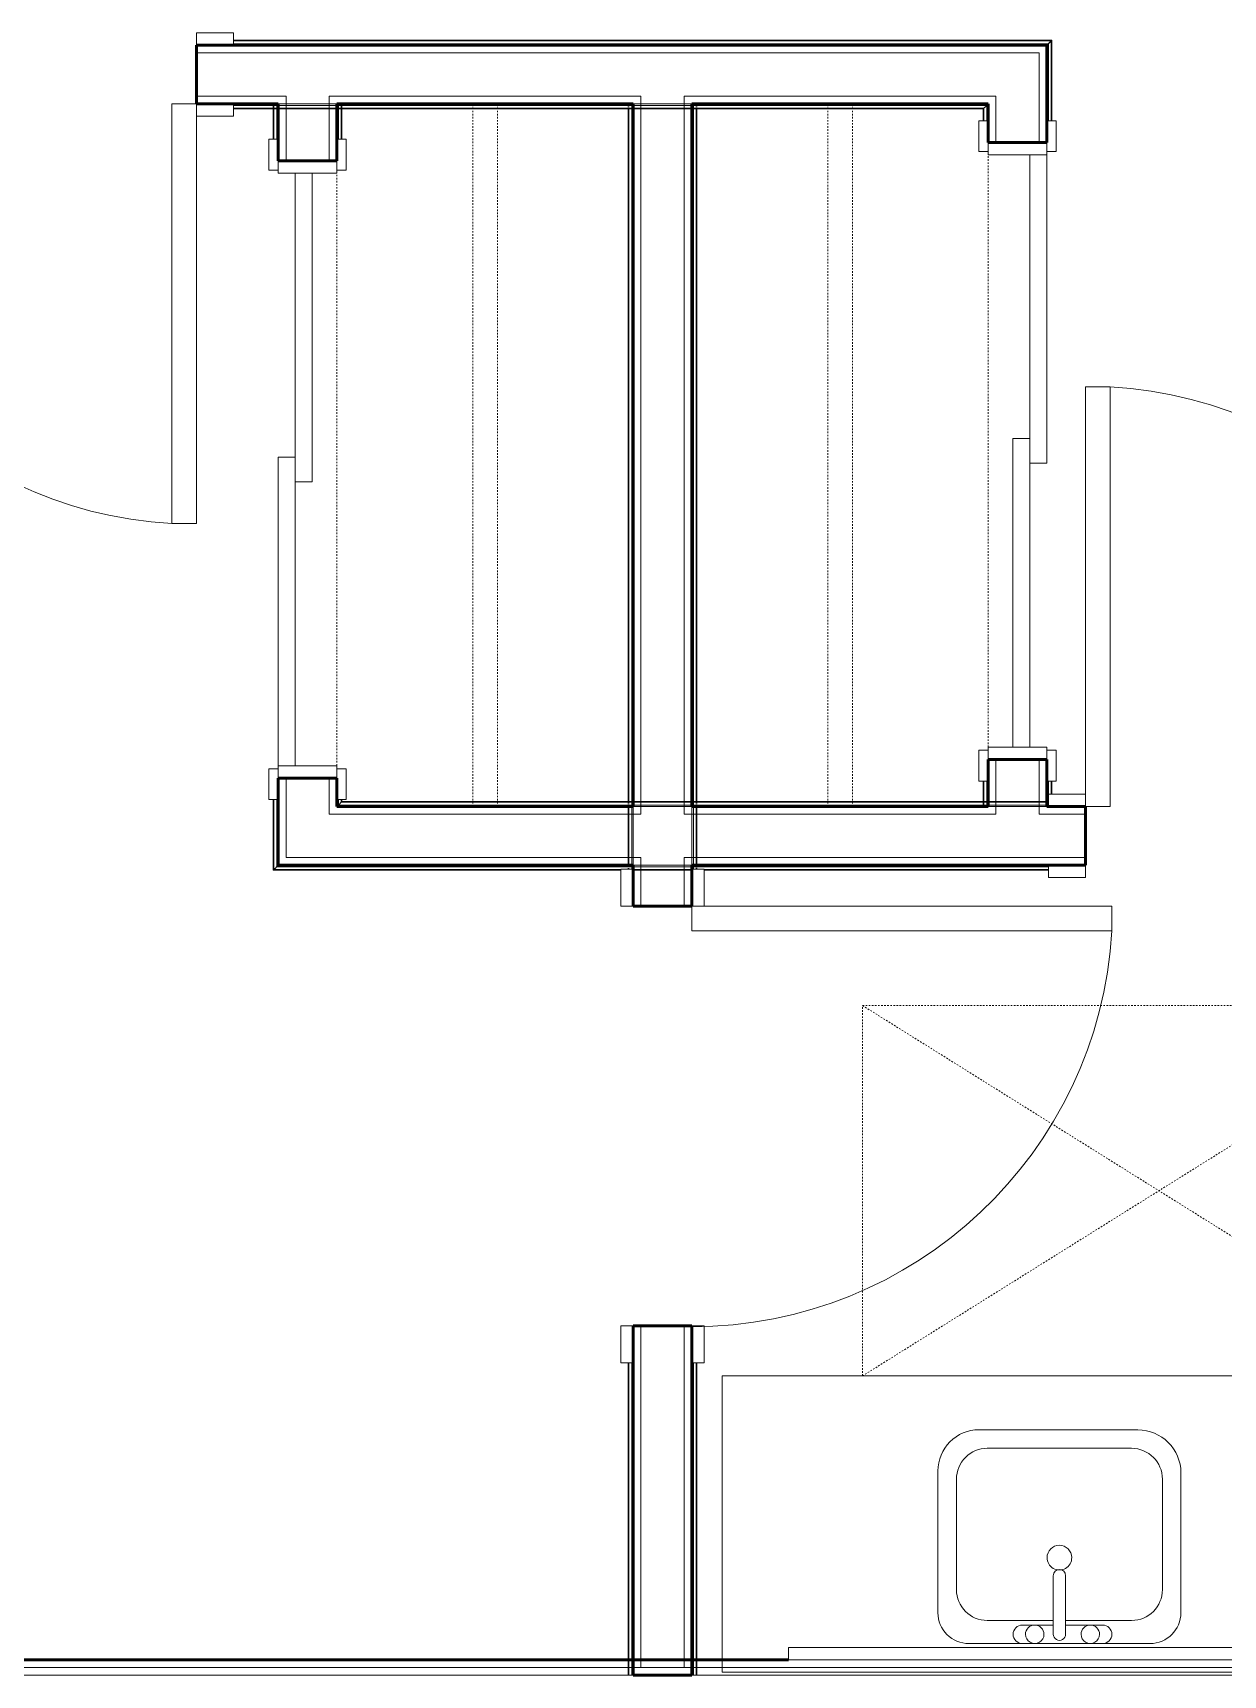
# Model space of a CAD drawing. Header units: inches. Extents: x -4218 to -1830, y 9767 to 12426.
# Drawn here: x -3668.6 to -3572.2, y 10841.2 to 10974.3 of the extents above; entities that cross this region are included whole.
import ezdxf

# ---------------------------------------------------------------- set-up
doc = ezdxf.new("R2010")
doc.units = ezdxf.units.IN
doc.header["$MEASUREMENT"] = 0
doc.linetypes.add('Dash', pattern=[0.25, 0.125, -0.125])
for name, color, linetype, lineweight in [('0-1', 7, 'Continuous', 5), ('0-2', 253, 'Continuous', 9), ('A-DOOR-1', 7, 'Continuous', 9), ('A-DOOR-2', 50, 'Continuous', 20), ('A-DOOR-FRAM-1', 50, 'Continuous', 20), ('A-GENM-HDLN-1', 7, 'Dash', 9), ('A-WALL-1', 250, 'Continuous', 50), ('A-WALL-2', 10, 'Continuous', 13), ('A-WALL-3', 254, 'Continuous', 9), ('A-WALL-4', 253, 'Continuous', 9), ('A-WALL-5', 252, 'Continuous', 9), ('A-WALL-6', 7, 'Continuous', 9), ('I-WALL-1', 250, 'Continuous', 50), ('I-WALL-3', 253, 'Continuous', 9), ('I-WALL-4', 252, 'Continuous', 9), ('P-SANR-FIXT-1', 7, 'Continuous', 9), ('Q-CASE-1', 252, 'Continuous', 9), ('Q-CASE-2', 7, 'Continuous', 9), ('Q-CASE-5', 254, 'Continuous', 9), ('Q-CASE-HDLN-1', 7, 'Dash', 9)]:
    doc.layers.add(name, color=color, linetype=linetype, lineweight=lineweight)

# ---------------------------------------------------------------- blocks, each defined once
blk = doc.blocks.new('Basic Wall _ INT - W4BØF - _5_8 GYP - 2X4 WOOD_BATT_ - 5_8 GYP_ - ___-2688212-BACKGROUND - 3RD FLOOR')
at = {"layer": 'A-WALL-4'}
for p, q in [((-3655.37, 10973.26), (-3652.37, 10973.26)), ((-3586.5, 10973.26), (-3586.47, 10973.28)), ((-3586.36, 10973.4), (-3586.3, 10973.46)), ((-3586.29, 10973.46), (-3586.15, 10973.61)), ((-3586.15, 10973.61), (-3586.09, 10973.67))]:
    blk.add_line(p, q, dxfattribs=at)
at = {"layer": 'A-WALL-5'}
for p, q in [((-3586.15, 10973.61), (-3652.37, 10973.61)), ((-3652.37, 10973.26), (-3586.5, 10973.26))]:
    blk.add_line(p, q, dxfattribs=at)
at = {"layer": 'A-WALL-6'}
for p, q in [((-3586.09, 10973.67), (-3652.37, 10973.67)), ((-3586.37, 10973.38), (-3652.37, 10973.38))]:
    blk.add_line(p, q, dxfattribs=at)
at = {"layer": 'A-WALL-6', "flags": 128}
for points in [[(-3586.37, 10973.38), (-3586.38, 10973.38), (-3586.38, 10973.37), (-3586.4, 10973.36), (-3586.41, 10973.34), (-3586.43, 10973.32), (-3586.46, 10973.3)], [(-3586.09, 10973.67), (-3586.2, 10973.55), (-3586.3, 10973.46), (-3586.35, 10973.4), (-3586.37, 10973.38)]]:
    blk.add_lwpolyline(points, dxfattribs=at)
blk = doc.blocks.new('Basic Wall _ INT - W4BØF - _5_8 GYP - 2X4 WOOD_BATT_ - 5_8 GYP_ - ___-2688211-BACKGROUND - 3RD FLOOR')
at = {"layer": 'A-WALL-4'}
for p, q in [((-3655.37, 10968.51), (-3652.37, 10968.51)), ((-3649.05, 10968.16), (-3649.16, 10968.16)), ((-3648.96, 10968.16), (-3649.04, 10968.16)), ((-3648.9, 10968.16), (-3648.95, 10968.16)), ((-3648.75, 10968.51), (-3644.64, 10968.51)), ((-3644.64, 10968.16), (-3648.75, 10968.16)), ((-3644.62, 10968.51), (-3644, 10968.51)), ((-3644, 10968.16), (-3644.62, 10968.16)), ((-3643.8, 10968.16), (-3643.85, 10968.16)), ((-3643.71, 10968.16), (-3643.8, 10968.16)), ((-3643.59, 10968.16), (-3643.7, 10968.16)), ((-3620.29, 10968.16), (-3620.41, 10968.16)), ((-3620.2, 10968.16), (-3620.29, 10968.16)), ((-3620.14, 10968.16), (-3620.2, 10968.16)), ((-3620, 10968.51), (-3615.25, 10968.51)), ((-3619.38, 10968.16), (-3620, 10968.16)), ((-3615.25, 10968.16), (-3619.35, 10968.16)), ((-3615.05, 10968.16), (-3615.1, 10968.16)), ((-3614.96, 10968.16), (-3615.05, 10968.16)), ((-3614.84, 10968.16), (-3614.95, 10968.16)), ((-3591.66, 10968.09), (-3591.6, 10968.16)), ((-3591.6, 10968.16), (-3591.45, 10968.3)), ((-3591.45, 10968.31), (-3591.39, 10968.37)), ((-3591.27, 10968.48), (-3591.25, 10968.51))]:
    blk.add_line(p, q, dxfattribs=at)
at = {"layer": 'A-WALL-5'}
for p, q in [((-3652.37, 10968.51), (-3648.75, 10968.51)), ((-3649.16, 10968.16), (-3652.37, 10968.16)), ((-3649.05, 10968.09), (-3649.16, 10968.09)), ((-3648.96, 10968.09), (-3649.04, 10968.09)), ((-3648.9, 10968.09), (-3648.95, 10968.09)), ((-3648.75, 10968.38), (-3648.14, 10968.38)), ((-3644.64, 10968.09), (-3648.75, 10968.09)), ((-3648.12, 10968.38), (-3644.64, 10968.38)), ((-3644.62, 10968.38), (-3644.02, 10968.38)), ((-3644, 10968.09), (-3644.62, 10968.09)), ((-3644, 10968.51), (-3620, 10968.51)), ((-3643.8, 10968.09), (-3643.85, 10968.09)), ((-3643.71, 10968.09), (-3643.8, 10968.09)), ((-3643.6, 10968.09), (-3643.7, 10968.09)), ((-3620.41, 10968.16), (-3643.59, 10968.16)), ((-3620.29, 10968.09), (-3620.41, 10968.09)), ((-3620.2, 10968.09), (-3620.29, 10968.09)), ((-3620.14, 10968.09), (-3620.2, 10968.09)), ((-3620, 10968.38), (-3619.38, 10968.38)), ((-3619.38, 10968.09), (-3620, 10968.09)), ((-3619.37, 10968.38), (-3615.25, 10968.38)), ((-3615.25, 10968.09), (-3619.35, 10968.09)), ((-3615.25, 10968.51), (-3591.25, 10968.51)), ((-3615.05, 10968.09), (-3615.1, 10968.09)), ((-3614.96, 10968.09), (-3615.05, 10968.09)), ((-3614.84, 10968.09), (-3614.95, 10968.09)), ((-3591.6, 10968.16), (-3614.84, 10968.16))]:
    blk.add_line(p, q, dxfattribs=at)
at = {"layer": 'A-WALL-6'}
for p, q in [((-3652.37, 10968.38), (-3648.75, 10968.38)), ((-3649.16, 10968.09), (-3652.37, 10968.09)), ((-3644, 10968.38), (-3620, 10968.38)), ((-3620.41, 10968.09), (-3643.59, 10968.09)), ((-3615.25, 10968.38), (-3591.37, 10968.38)), ((-3591.66, 10968.09), (-3614.84, 10968.09))]:
    blk.add_line(p, q, dxfattribs=at)
at = {"layer": 'A-WALL-6', "flags": 128}
for points in [[(-3591.37, 10968.38), (-3591.39, 10968.36), (-3591.45, 10968.3), (-3591.54, 10968.21), (-3591.66, 10968.09)], [(-3591.29, 10968.46), (-3591.31, 10968.44), (-3591.33, 10968.42), (-3591.35, 10968.41), (-3591.36, 10968.39), (-3591.37, 10968.39), (-3591.37, 10968.38)]]:
    blk.add_lwpolyline(points, dxfattribs=at)
blk = doc.blocks.new('Basic Wall _ INT - W4BØF - _5_8 GYP - 2X4 WOOD_BATT_ - 5_8 GYP_ - ___-2688213-BACKGROUND - 3RD FLOOR')
at = {"layer": 'A-WALL-3'}
for p, q in [((-3591.66, 10911.56), (-3591.6, 10911.56)), ((-3591.6, 10911.56), (-3591.45, 10911.56)), ((-3591.45, 10911.56), (-3591.39, 10911.56)), ((-3591.27, 10911.56), (-3591.25, 10911.56))]:
    blk.add_line(p, q, dxfattribs=at)
at = {"layer": 'A-WALL-4'}
for p, q in [((-3591.6, 10968.16), (-3591.66, 10968.09)), ((-3591.45, 10968.3), (-3591.6, 10968.16)), ((-3591.39, 10968.37), (-3591.45, 10968.31)), ((-3591.25, 10968.51), (-3591.27, 10968.48)), ((-3591.25, 10965.38), (-3591.25, 10967.13)), ((-3591.25, 10913.63), (-3591.25, 10915.38)), ((-3591.54, 10911.56), (-3591.66, 10911.56)), ((-3591.6, 10911.98), (-3591.6, 10911.87)), ((-3591.6, 10911.86), (-3591.6, 10911.78)), ((-3591.6, 10911.77), (-3591.6, 10911.72)), ((-3591.45, 10911.56), (-3591.54, 10911.56)), ((-3591.37, 10911.56), (-3591.45, 10911.56)), ((-3591.31, 10911.56), (-3591.37, 10911.56))]:
    blk.add_line(p, q, dxfattribs=at)
at = {"layer": 'A-WALL-5'}
for p, q in [((-3591.6, 10968.16), (-3591.6, 10967.13)), ((-3591.25, 10967.13), (-3591.25, 10968.51)), ((-3591.6, 10913.63), (-3591.6, 10911.98)), ((-3591.25, 10911.56), (-3591.25, 10913.63)), ((-3591.66, 10911.98), (-3591.66, 10911.87)), ((-3591.66, 10911.86), (-3591.66, 10911.78)), ((-3591.66, 10911.77), (-3591.66, 10911.72)), ((-3591.29, 10911.56), (-3591.31, 10911.56)), ((-3591.25, 10911.56), (-3591.29, 10911.56))]:
    blk.add_line(p, q, dxfattribs=at)
at = {"layer": 'A-WALL-6'}
for p, q in [((-3591.66, 10968.09), (-3591.66, 10967.13)), ((-3591.37, 10968.38), (-3591.37, 10967.13)), ((-3591.66, 10913.63), (-3591.66, 10911.98)), ((-3591.37, 10913.63), (-3591.37, 10911.56))]:
    blk.add_line(p, q, dxfattribs=at)
at = {"layer": 'A-WALL-6', "flags": 128}
for points in [[(-3591.66, 10968.09), (-3591.54, 10968.21), (-3591.45, 10968.3), (-3591.39, 10968.36), (-3591.37, 10968.38)], [(-3591.37, 10968.38), (-3591.37, 10968.39), (-3591.36, 10968.39), (-3591.35, 10968.41), (-3591.33, 10968.42), (-3591.31, 10968.44), (-3591.29, 10968.46)]]:
    blk.add_lwpolyline(points, dxfattribs=at)
blk = doc.blocks.new('Basic Wall _ INT - W4BØF - _5_8 GYP - 2X4 WOOD_BATT_ - 5_8 GYP_ - ___-2688214-BACKGROUND - 3RD FLOOR')
at = {"layer": 'A-WALL-3'}
blk.add_line((-3586.5, 10911.56), (-3586.47, 10911.56), dxfattribs=at)
at = {"layer": 'A-WALL-4'}
for p, q in [((-3586.47, 10973.28), (-3586.5, 10973.26)), ((-3586.3, 10973.46), (-3586.36, 10973.4)), ((-3586.15, 10973.61), (-3586.29, 10973.46)), ((-3586.09, 10973.67), (-3586.15, 10973.61)), ((-3586.5, 10913.63), (-3586.5, 10915.38)), ((-3586.38, 10911.56), (-3586.43, 10911.56)), ((-3586.38, 10911.56), (-3586.38, 10911.56))]:
    blk.add_line(p, q, dxfattribs=at)
at = {"layer": 'A-WALL-5'}
for p, q in [((-3586.5, 10967.13), (-3586.5, 10973.26)), ((-3586.15, 10973.61), (-3586.15, 10967.13)), ((-3586.5, 10911.56), (-3586.5, 10913.63)), ((-3586.15, 10913.63), (-3586.15, 10912.56)), ((-3586.46, 10911.56), (-3586.5, 10911.56)), ((-3586.43, 10911.56), (-3586.46, 10911.56))]:
    blk.add_line(p, q, dxfattribs=at)
at = {"layer": 'A-WALL-6'}
for p, q in [((-3586.37, 10967.13), (-3586.37, 10973.38)), ((-3586.09, 10973.67), (-3586.09, 10967.13)), ((-3586.37, 10912.56), (-3586.37, 10913.63)), ((-3586.09, 10913.63), (-3586.09, 10912.56))]:
    blk.add_line(p, q, dxfattribs=at)
at = {"layer": 'A-WALL-6', "flags": 128}
for points in [[(-3586.46, 10973.3), (-3586.43, 10973.32), (-3586.41, 10973.34), (-3586.4, 10973.36), (-3586.38, 10973.37), (-3586.38, 10973.38), (-3586.37, 10973.38)], [(-3586.37, 10973.38), (-3586.35, 10973.4), (-3586.3, 10973.46), (-3586.2, 10973.55), (-3586.09, 10973.67)]]:
    blk.add_lwpolyline(points, dxfattribs=at)
blk = doc.blocks.new('Basic Wall _ INT - W4BØF - _5_8 GYP - 2X4 WOOD_BATT_ - 5_8 GYP_ - ___-2688216-BACKGROUND - 3RD FLOOR')
at = {"layer": 'A-WALL-3'}
for p, q in [((-3486.67, 10911.92), (-3486.67, 10911.98)), ((-3486.67, 10911.77), (-3486.67, 10911.92)), ((-3486.67, 10911.7), (-3486.67, 10911.77)), ((-3486.67, 10911.56), (-3486.67, 10911.59))]:
    blk.add_line(p, q, dxfattribs=at)
at = {"layer": 'A-WALL-4'}
for p, q in [((-3643.97, 10911.59), (-3644, 10911.56)), ((-3643.8, 10911.77), (-3643.86, 10911.7)), ((-3643.65, 10911.92), (-3643.79, 10911.77)), ((-3643.59, 10911.98), (-3643.65, 10911.92)), ((-3620.4, 10911.92), (-3620.29, 10911.92)), ((-3620.28, 10911.92), (-3620.2, 10911.92)), ((-3620.19, 10911.92), (-3620.14, 10911.92)), ((-3615.25, 10911.56), (-3620, 10911.56)), ((-3619.99, 10911.92), (-3615.9, 10911.92)), ((-3615.87, 10911.92), (-3615.25, 10911.92)), ((-3615.1, 10911.92), (-3615.05, 10911.92)), ((-3615.03, 10911.92), (-3614.95, 10911.92)), ((-3614.94, 10911.92), (-3614.84, 10911.92)), ((-3591.65, 10911.92), (-3591.54, 10911.92)), ((-3591.53, 10911.92), (-3591.45, 10911.92)), ((-3591.45, 10911.92), (-3591.39, 10911.92)), ((-3591.25, 10911.92), (-3586.5, 10911.92)), ((-3586.5, 10911.56), (-3591.25, 10911.56)), ((-3585.98, 10911.56), (-3586.37, 10911.56)), ((-3546.37, 10911.56), (-3549.37, 10911.56)), ((-3521.16, 10911.92), (-3521.04, 10911.92)), ((-3521.04, 10911.92), (-3520.95, 10911.92)), ((-3520.95, 10911.92), (-3520.89, 10911.92)), ((-3516, 10911.56), (-3520.75, 10911.56)), ((-3520.72, 10911.92), (-3516.62, 10911.92)), ((-3516.59, 10911.92), (-3516, 10911.92)), ((-3515.85, 10911.92), (-3515.8, 10911.92)), ((-3515.79, 10911.92), (-3515.7, 10911.92)), ((-3515.7, 10911.92), (-3515.59, 10911.92)), ((-3487.3, 10911.92), (-3486.67, 10911.92)), ((-3486.67, 10911.56), (-3487.3, 10911.56)), ((-3486.67, 10911.98), (-3486.67, 10911.86)), ((-3486.67, 10911.86), (-3486.67, 10911.69)), ((-3486.67, 10911.69), (-3486.67, 10911.65)), ((-3486.67, 10911.65), (-3486.67, 10911.61)), ((-3486.67, 10911.61), (-3486.67, 10911.56))]:
    blk.add_line(p, q, dxfattribs=at)
at = {"layer": 'A-WALL-5'}
for p, q in [((-3620, 10911.56), (-3644, 10911.56)), ((-3643.65, 10911.92), (-3620.41, 10911.92)), ((-3620.4, 10911.98), (-3620.29, 10911.98)), ((-3620.28, 10911.98), (-3620.2, 10911.98)), ((-3620.19, 10911.98), (-3620.14, 10911.98)), ((-3615.88, 10911.69), (-3620, 10911.69)), ((-3619.99, 10911.98), (-3615.9, 10911.98)), ((-3615.87, 10911.98), (-3615.25, 10911.98)), ((-3615.25, 10911.69), (-3615.87, 10911.69)), ((-3591.25, 10911.56), (-3615.25, 10911.56)), ((-3615.1, 10911.98), (-3615.05, 10911.98)), ((-3615.03, 10911.98), (-3614.95, 10911.98)), ((-3614.94, 10911.98), (-3614.84, 10911.98)), ((-3614.84, 10911.92), (-3591.66, 10911.92)), ((-3591.65, 10911.98), (-3591.54, 10911.98)), ((-3591.53, 10911.98), (-3591.45, 10911.98)), ((-3591.44, 10911.98), (-3591.39, 10911.98)), ((-3591.25, 10911.98), (-3586.5, 10911.98)), ((-3586.52, 10911.69), (-3591.23, 10911.69)), ((-3586.37, 10911.56), (-3586.5, 10911.56)), ((-3546.37, 10911.92), (-3521.16, 10911.92)), ((-3520.75, 10911.56), (-3546.37, 10911.56)), ((-3521.15, 10911.98), (-3521.04, 10911.98)), ((-3521.04, 10911.98), (-3520.95, 10911.98)), ((-3520.95, 10911.98), (-3520.89, 10911.98)), ((-3516.62, 10911.69), (-3520.74, 10911.69)), ((-3520.71, 10911.98), (-3516.62, 10911.98)), ((-3516, 10911.69), (-3516.61, 10911.69)), ((-3516.58, 10911.98), (-3516, 10911.98)), ((-3487.3, 10911.56), (-3516, 10911.56)), ((-3515.85, 10911.98), (-3515.8, 10911.98)), ((-3515.79, 10911.98), (-3515.7, 10911.98)), ((-3515.7, 10911.98), (-3515.59, 10911.98)), ((-3515.59, 10911.92), (-3487.3, 10911.92)), ((-3487.3, 10911.98), (-3486.67, 10911.98)), ((-3486.67, 10911.69), (-3487.3, 10911.69))]:
    blk.add_line(p, q, dxfattribs=at)
at = {"layer": 'A-WALL-6'}
for p, q in [((-3620, 10911.69), (-3643.87, 10911.69)), ((-3643.59, 10911.98), (-3620.41, 10911.98)), ((-3591.25, 10911.69), (-3615.25, 10911.69)), ((-3614.84, 10911.98), (-3591.66, 10911.98)), ((-3586.37, 10911.69), (-3586.5, 10911.69)), ((-3546.37, 10911.98), (-3521.16, 10911.98)), ((-3520.75, 10911.69), (-3546.37, 10911.69)), ((-3487.3, 10911.69), (-3516, 10911.69)), ((-3515.59, 10911.98), (-3487.3, 10911.98))]:
    blk.add_line(p, q, dxfattribs=at)
at = {"layer": 'A-WALL-6', "flags": 128}
for points in [[(-3643.96, 10911.61), (-3643.93, 10911.63), (-3643.91, 10911.65), (-3643.9, 10911.67), (-3643.88, 10911.68), (-3643.88, 10911.69), (-3643.87, 10911.69)], [(-3643.87, 10911.69), (-3643.85, 10911.71), (-3643.8, 10911.77), (-3643.7, 10911.86), (-3643.59, 10911.98)]]:
    blk.add_lwpolyline(points, dxfattribs=at)
blk = doc.blocks.new('Basic Wall _ INT - W4BØF - _5_8 GYP - 2X4 WOOD_BATT_ - 5_8 GYP_ - ___-2688215-BACKGROUND - 3RD FLOOR')
at = {"layer": 'A-WALL-3'}
for p, q in [((-3486.67, 10906.79), (-3486.67, 10906.81)), ((-3486.67, 10906.61), (-3486.67, 10906.67)), ((-3486.67, 10906.46), (-3486.67, 10906.61)), ((-3486.67, 10906.4), (-3486.67, 10906.46))]:
    blk.add_line(p, q, dxfattribs=at)
at = {"layer": 'A-WALL-4'}
for p, q in [((-3649.1, 10906.46), (-3649.16, 10906.4)), ((-3648.95, 10906.61), (-3649.1, 10906.46)), ((-3648.89, 10906.67), (-3648.95, 10906.61)), ((-3648.75, 10906.81), (-3648.77, 10906.79)), ((-3615.25, 10906.81), (-3620, 10906.81)), ((-3620, 10906.46), (-3615.25, 10906.46)), ((-3583.37, 10906.81), (-3586.37, 10906.81)), ((-3546.37, 10906.81), (-3549.37, 10906.81)), ((-3486.67, 10906.81), (-3487.26, 10906.81)), ((-3487.26, 10906.46), (-3486.67, 10906.46)), ((-3486.67, 10906.81), (-3486.67, 10906.77)), ((-3486.67, 10906.77), (-3486.67, 10906.7)), ((-3486.67, 10906.7), (-3486.67, 10906.69)), ((-3486.67, 10906.69), (-3486.67, 10906.61)), ((-3486.67, 10906.61), (-3486.67, 10906.4))]:
    blk.add_line(p, q, dxfattribs=at)
at = {"layer": 'A-WALL-5'}
for p, q in [((-3649.1, 10906.46), (-3621, 10906.46)), ((-3620, 10906.81), (-3648.75, 10906.81)), ((-3620, 10906.4), (-3615.25, 10906.4)), ((-3619.98, 10906.69), (-3615.27, 10906.69)), ((-3586.37, 10906.81), (-3615.25, 10906.81)), ((-3614.25, 10906.46), (-3586.37, 10906.46)), ((-3517.26, 10906.81), (-3546.37, 10906.81)), ((-3546.37, 10906.46), (-3517.26, 10906.46)), ((-3487.26, 10906.69), (-3486.67, 10906.69)), ((-3487.26, 10906.4), (-3486.67, 10906.4))]:
    blk.add_line(p, q, dxfattribs=at)
at = {"layer": 'A-WALL-6'}
for p, q in [((-3649.16, 10906.4), (-3621, 10906.4)), ((-3648.87, 10906.69), (-3620, 10906.69)), ((-3615.25, 10906.69), (-3586.37, 10906.69)), ((-3614.25, 10906.4), (-3586.37, 10906.4)), ((-3546.37, 10906.69), (-3517.26, 10906.69)), ((-3546.37, 10906.4), (-3517.26, 10906.4))]:
    blk.add_line(p, q, dxfattribs=at)
at = {"layer": 'A-WALL-6', "flags": 128}
for points in [[(-3649.16, 10906.4), (-3649.04, 10906.52), (-3648.95, 10906.61), (-3648.89, 10906.67), (-3648.87, 10906.69)], [(-3648.87, 10906.69), (-3648.87, 10906.69), (-3648.86, 10906.7), (-3648.85, 10906.71), (-3648.83, 10906.73), (-3648.81, 10906.75), (-3648.79, 10906.77)]]:
    blk.add_lwpolyline(points, dxfattribs=at)
blk = doc.blocks.new('SWING - SINGLE - FLUSH - 2-10 x 6-8 - PRIVACY-3199405-BACKGROUND - 3RD FLOOR')
at = {"layer": 'A-DOOR-1'}
blk.add_arc((17, -2.38), 34.07, 180, 266.6343, dxfattribs=at)
at = {"layer": 'A-DOOR-2'}
for p, q in [((15, -2.38), (15, -36.38)), ((17, -2.38), (15, -2.38)), ((17, -2.38), (17, -36.38)), ((17, -36.38), (15, -36.38))]:
    blk.add_line(p, q, dxfattribs=at)
at = {"layer": 'A-DOOR-FRAM-1'}
for p, q in [((-20, 2.37), (-20, 3.37)), ((-20, 3.37), (-17, 3.37)), ((-17, 3.37), (-17, 2.37)), ((17, 2.37), (17, 3.37)), ((17, 3.37), (20, 3.37)), ((20, 3.37), (20, 2.37)), ((-17, 2.37), (-20, 2.37)), ((20, 2.37), (17, 2.37)), ((-20, -2.38), (-17, -2.38)), ((-20, -3.38), (-20, -2.38)), ((-17, -2.38), (-17, -3.38)), ((17, -2.38), (20, -2.38)), ((17, -3.38), (17, -2.38)), ((20, -2.38), (20, -3.38)), ((-17, -3.38), (-20, -3.38)), ((20, -3.38), (17, -3.38))]:
    blk.add_line(p, q, dxfattribs=at)
blk = doc.blocks.new('Basic Wall _ INT - W4BØF - _5_8 GYP - 2X4 WOOD_BATT_ - 5_8 GYP_ - ___-2688221-BACKGROUND - 3RD FLOOR')
at = {"layer": 'A-WALL-3'}
for p, q in [((-3620.35, 10968.51), (-3620.41, 10968.51)), ((-3620.2, 10968.51), (-3620.35, 10968.51)), ((-3620.14, 10968.51), (-3620.2, 10968.51)), ((-3620, 10968.51), (-3620.02, 10968.51)), ((-3620.41, 10841.19), (-3620.35, 10841.19)), ((-3620.35, 10841.19), (-3620.2, 10841.19)), ((-3620.2, 10841.19), (-3620.14, 10841.19)), ((-3620.02, 10841.19), (-3620, 10841.19))]:
    blk.add_line(p, q, dxfattribs=at)
at = {"layer": 'A-WALL-4'}
for p, q in [((-3620.41, 10968.51), (-3620.29, 10968.51)), ((-3620.35, 10968.25), (-3620.35, 10968.3)), ((-3620.35, 10968.09), (-3620.35, 10968.21)), ((-3620.29, 10968.51), (-3620.2, 10968.51)), ((-3620.2, 10968.51), (-3620.14, 10968.51)), ((-3620.14, 10968.51), (-3620.12, 10968.51)), ((-3620.12, 10968.51), (-3620.11, 10968.51)), ((-3620.12, 10968.51), (-3620.12, 10968.51)), ((-3620.11, 10968.51), (-3620.1, 10968.51)), ((-3620.1, 10968.51), (-3620.06, 10968.51)), ((-3620.35, 10911.86), (-3620.35, 10911.98)), ((-3620.35, 10911.77), (-3620.35, 10911.82)), ((-3620.35, 10906.82), (-3620.35, 10911.56)), ((-3620.35, 10906.52), (-3620.35, 10906.57)), ((-3620, 10869.49), (-3620, 10866.49)), ((-3620.35, 10841.19), (-3620.35, 10842.44)), ((-3620, 10842.44), (-3620, 10841.19)), ((-3620.12, 10841.19), (-3620.41, 10841.19)), ((-3620.11, 10841.19), (-3620.12, 10841.19)), ((-3620.1, 10841.19), (-3620.11, 10841.19)), ((-3620.06, 10841.19), (-3620.1, 10841.19)), ((-3620.04, 10841.19), (-3620.06, 10841.19)), ((-3620, 10841.19), (-3620.04, 10841.19))]:
    blk.add_line(p, q, dxfattribs=at)
at = {"layer": 'A-WALL-5'}
for p, q in [((-3620.41, 10968.25), (-3620.41, 10968.3)), ((-3620.41, 10968.09), (-3620.41, 10968.21)), ((-3620.35, 10911.98), (-3620.35, 10968.09)), ((-3620.06, 10968.51), (-3620.04, 10968.51)), ((-3620.04, 10968.51), (-3620, 10968.51)), ((-3620, 10968.51), (-3620, 10906.49)), ((-3620.41, 10911.86), (-3620.41, 10911.98)), ((-3620.41, 10911.77), (-3620.41, 10911.82)), ((-3620.41, 10906.83), (-3620.41, 10911.55)), ((-3620.12, 10911.56), (-3620.12, 10906.82)), ((-3620.41, 10906.52), (-3620.41, 10906.57)), ((-3620.35, 10842.44), (-3620.35, 10866.49)), ((-3620, 10866.49), (-3620, 10842.44)), ((-3620.41, 10841.19), (-3620.41, 10842.44)), ((-3620.12, 10842.44), (-3620.12, 10841.19))]:
    blk.add_line(p, q, dxfattribs=at)
at = {"layer": 'A-WALL-6'}
for p, q in [((-3620.41, 10911.98), (-3620.41, 10968.09)), ((-3620.12, 10968.51), (-3620.12, 10911.56)), ((-3620.12, 10906.82), (-3620.12, 10906.49)), ((-3620.41, 10842.44), (-3620.41, 10866.49)), ((-3620.12, 10866.49), (-3620.12, 10842.44))]:
    blk.add_line(p, q, dxfattribs=at)
blk = doc.blocks.new('Basic Wall _ INT - W4BØF - _5_8 GYP - 2X4 WOOD_BATT_ - 5_8 GYP_ - ___-2688222-BACKGROUND - 3RD FLOOR')
at = {"layer": 'A-WALL-3'}
for p, q in [((-3615.22, 10968.51), (-3615.25, 10968.51)), ((-3615.05, 10968.51), (-3615.11, 10968.51)), ((-3614.9, 10968.51), (-3615.04, 10968.51)), ((-3614.84, 10968.51), (-3614.9, 10968.51)), ((-3615.25, 10841.19), (-3615.22, 10841.19)), ((-3615.11, 10841.19), (-3615.05, 10841.19)), ((-3615.04, 10841.19), (-3614.9, 10841.19)), ((-3614.9, 10841.19), (-3614.84, 10841.19))]:
    blk.add_line(p, q, dxfattribs=at)
at = {"layer": 'A-WALL-4'}
for p, q in [((-3615.18, 10968.51), (-3615.15, 10968.51)), ((-3615.15, 10968.51), (-3615.13, 10968.51)), ((-3615.13, 10968.51), (-3615.12, 10968.51)), ((-3615.12, 10968.51), (-3615.1, 10968.51)), ((-3615.1, 10968.51), (-3615.05, 10968.51)), ((-3615.05, 10968.51), (-3614.95, 10968.51)), ((-3614.95, 10968.51), (-3614.84, 10968.51)), ((-3614.9, 10968.25), (-3614.9, 10968.3)), ((-3614.9, 10968.14), (-3614.9, 10968.21)), ((-3614.9, 10911.86), (-3614.9, 10911.98)), ((-3614.9, 10911.77), (-3614.9, 10911.81)), ((-3614.9, 10910.96), (-3614.9, 10911.56)), ((-3614.9, 10906.82), (-3614.9, 10910.94)), ((-3614.9, 10906.52), (-3614.9, 10906.61)), ((-3615.25, 10869.49), (-3615.25, 10866.49)), ((-3615.25, 10842.44), (-3615.25, 10841.19)), ((-3614.9, 10841.19), (-3614.9, 10842.44)), ((-3615.21, 10841.19), (-3615.25, 10841.19)), ((-3615.16, 10841.19), (-3615.21, 10841.19)), ((-3615.15, 10841.19), (-3615.16, 10841.19)), ((-3615.13, 10841.19), (-3615.15, 10841.19)), ((-3615.13, 10841.19), (-3615.13, 10841.19)), ((-3615.12, 10841.19), (-3615.13, 10841.19)), ((-3614.84, 10841.19), (-3615.12, 10841.19))]:
    blk.add_line(p, q, dxfattribs=at)
at = {"layer": 'A-WALL-5'}
for p, q in [((-3615.25, 10968.51), (-3615.21, 10968.51)), ((-3615.25, 10968.51), (-3615.25, 10910.96)), ((-3615.21, 10968.51), (-3615.18, 10968.51)), ((-3614.9, 10911.98), (-3614.9, 10968.09)), ((-3614.84, 10968.25), (-3614.84, 10968.3)), ((-3614.84, 10968.14), (-3614.84, 10968.21)), ((-3615.12, 10910.96), (-3615.12, 10911.56)), ((-3614.84, 10911.86), (-3614.84, 10911.98)), ((-3614.84, 10911.77), (-3614.84, 10911.81)), ((-3614.84, 10910.97), (-3614.84, 10911.56)), ((-3615.25, 10910.94), (-3615.25, 10906.49)), ((-3615.12, 10906.82), (-3615.12, 10910.94)), ((-3614.84, 10906.82), (-3614.84, 10910.94)), ((-3614.84, 10906.52), (-3614.84, 10906.61)), ((-3615.25, 10866.49), (-3615.25, 10842.44)), ((-3614.9, 10842.44), (-3614.9, 10866.49)), ((-3615.12, 10841.19), (-3615.12, 10842.44)), ((-3614.84, 10841.19), (-3614.84, 10842.44))]:
    blk.add_line(p, q, dxfattribs=at)
at = {"layer": 'A-WALL-6'}
for p, q in [((-3615.12, 10911.56), (-3615.12, 10968.51)), ((-3614.84, 10911.98), (-3614.84, 10968.09)), ((-3615.12, 10906.49), (-3615.12, 10906.82)), ((-3615.12, 10842.44), (-3615.12, 10866.49)), ((-3614.84, 10842.44), (-3614.84, 10866.49))]:
    blk.add_line(p, q, dxfattribs=at)
blk = doc.blocks.new('OD_CW_Closet - OD_CW_Closet-3208977-BACKGROUND - 3RD FLOOR')
at = {"layer": 'Q-CASE-HDLN-1'}
for p, q in [((0.74, -24), (0.74, 0)), ((0.74, 0), (57.68, 0)), ((57.68, 0), (57.68, -24)), ((0.74, -11), (57.68, -11)), ((0.74, -13), (57.68, -13)), ((57.68, -24), (0.74, -24))]:
    blk.add_line(p, q, dxfattribs=at)
blk = doc.blocks.new('Basic Wall _ INT - W4BØF - _5_8 GYP - 2X4 WOOD_BATT_ - 5_8 GYP_ - ___-2688223-BACKGROUND - 3RD FLOOR')
at = {"layer": 'A-WALL-3'}
for p, q in [((-3643.97, 10968.51), (-3644, 10968.51)), ((-3643.8, 10968.51), (-3643.86, 10968.51)), ((-3643.65, 10968.51), (-3643.79, 10968.51)), ((-3643.59, 10968.51), (-3643.65, 10968.51))]:
    blk.add_line(p, q, dxfattribs=at)
at = {"layer": 'A-WALL-4'}
for p, q in [((-3643.93, 10968.51), (-3643.9, 10968.51)), ((-3643.9, 10968.51), (-3643.88, 10968.51)), ((-3643.88, 10968.51), (-3643.87, 10968.51)), ((-3643.87, 10968.51), (-3643.8, 10968.51)), ((-3643.8, 10968.51), (-3643.7, 10968.51)), ((-3643.7, 10968.51), (-3643.59, 10968.51)), ((-3643.65, 10968.35), (-3643.65, 10968.3)), ((-3643.65, 10968.29), (-3643.65, 10968.21)), ((-3643.65, 10968.19), (-3643.65, 10968.09)), ((-3644, 10963.88), (-3644, 10965.63)), ((-3644, 10911.56), (-3643.97, 10911.59)), ((-3643.86, 10911.7), (-3643.8, 10911.77)), ((-3643.79, 10911.77), (-3643.65, 10911.92)), ((-3643.65, 10911.92), (-3643.59, 10911.98))]:
    blk.add_line(p, q, dxfattribs=at)
at = {"layer": 'A-WALL-5'}
for p, q in [((-3644, 10968.51), (-3643.96, 10968.51)), ((-3644, 10965.63), (-3644, 10968.51)), ((-3643.96, 10968.51), (-3643.93, 10968.51)), ((-3643.65, 10968.09), (-3643.65, 10965.63)), ((-3643.59, 10968.35), (-3643.59, 10968.3)), ((-3643.59, 10968.29), (-3643.59, 10968.21)), ((-3643.59, 10968.19), (-3643.59, 10968.09)), ((-3644, 10911.56), (-3644, 10912.13)), ((-3643.65, 10912.13), (-3643.65, 10911.92))]:
    blk.add_line(p, q, dxfattribs=at)
at = {"layer": 'A-WALL-6'}
for p, q in [((-3643.87, 10965.63), (-3643.87, 10968.51)), ((-3643.59, 10968.09), (-3643.59, 10965.63)), ((-3643.87, 10911.69), (-3643.87, 10912.13)), ((-3643.59, 10912.13), (-3643.59, 10911.98))]:
    blk.add_line(p, q, dxfattribs=at)
at = {"layer": 'A-WALL-6', "flags": 128}
for points in [[(-3643.87, 10911.69), (-3643.88, 10911.69), (-3643.88, 10911.68), (-3643.9, 10911.67), (-3643.91, 10911.65), (-3643.93, 10911.63), (-3643.96, 10911.61)], [(-3643.59, 10911.98), (-3643.7, 10911.86), (-3643.8, 10911.77), (-3643.85, 10911.71), (-3643.87, 10911.69)]]:
    blk.add_lwpolyline(points, dxfattribs=at)
blk = doc.blocks.new('Basic Wall _ INT - W4BØF - _5_8 GYP - 2X4 WOOD_BATT_ - 5_8 GYP_ - ___-2688224-BACKGROUND - 3RD FLOOR')
at = {"layer": 'A-WALL-3'}
for p, q in [((-3649.1, 10968.51), (-3649.16, 10968.51)), ((-3648.95, 10968.51), (-3649.1, 10968.51)), ((-3648.89, 10968.51), (-3648.95, 10968.51)), ((-3648.75, 10968.51), (-3648.77, 10968.51))]:
    blk.add_line(p, q, dxfattribs=at)
at = {"layer": 'A-WALL-4'}
for p, q in [((-3649.16, 10968.51), (-3649.04, 10968.51)), ((-3649.1, 10968.36), (-3649.1, 10968.3)), ((-3649.1, 10968.3), (-3649.1, 10968.21)), ((-3649.1, 10968.2), (-3649.1, 10968.09)), ((-3649.04, 10968.51), (-3648.95, 10968.51)), ((-3648.95, 10968.51), (-3648.87, 10968.51)), ((-3648.87, 10968.51), (-3648.83, 10968.51)), ((-3648.87, 10968.51), (-3648.87, 10968.51)), ((-3648.83, 10968.51), (-3648.81, 10968.51)), ((-3648.75, 10963.88), (-3648.75, 10965.63)), ((-3648.75, 10912.13), (-3648.75, 10913.88)), ((-3649.16, 10906.4), (-3649.1, 10906.46)), ((-3649.1, 10906.46), (-3648.95, 10906.61)), ((-3648.95, 10906.61), (-3648.89, 10906.67)), ((-3648.77, 10906.79), (-3648.75, 10906.81))]:
    blk.add_line(p, q, dxfattribs=at)
at = {"layer": 'A-WALL-5'}
for p, q in [((-3649.16, 10968.36), (-3649.16, 10968.3)), ((-3649.16, 10968.3), (-3649.16, 10968.21)), ((-3649.16, 10968.2), (-3649.16, 10968.09)), ((-3649.1, 10968.09), (-3649.1, 10965.63)), ((-3648.81, 10968.51), (-3648.79, 10968.51)), ((-3648.79, 10968.51), (-3648.75, 10968.51)), ((-3648.75, 10965.63), (-3648.75, 10968.51)), ((-3649.1, 10912.13), (-3649.1, 10906.46)), ((-3648.75, 10906.81), (-3648.75, 10912.13))]:
    blk.add_line(p, q, dxfattribs=at)
at = {"layer": 'A-WALL-6'}
for p, q in [((-3649.16, 10968.09), (-3649.16, 10965.63)), ((-3648.87, 10968.51), (-3648.87, 10965.63)), ((-3649.16, 10912.13), (-3649.16, 10906.4)), ((-3648.87, 10912.13), (-3648.87, 10906.69))]:
    blk.add_line(p, q, dxfattribs=at)
at = {"layer": 'A-WALL-6', "flags": 128}
for points in [[(-3648.87, 10906.69), (-3648.89, 10906.67), (-3648.95, 10906.61), (-3649.04, 10906.52), (-3649.16, 10906.4)], [(-3648.79, 10906.77), (-3648.81, 10906.75), (-3648.83, 10906.73), (-3648.85, 10906.71), (-3648.86, 10906.7), (-3648.87, 10906.69), (-3648.87, 10906.69)]]:
    blk.add_lwpolyline(points, dxfattribs=at)
blk = doc.blocks.new('SLIDING - FLUSH - 4-0 x 6-8-3203584-BACKGROUND - 3RD FLOOR')
at = {"layer": 'A-DOOR-1'}
for p, q in [((-24.25, 3), (-26.75, 3)), ((-26.75, 3), (-26.75, 2.25)), ((-24.25, 2.25), (-24.25, 3)), ((24.25, 3), (24.25, 2.25)), ((26.75, 3), (24.25, 3)), ((26.75, 2.25), (26.75, 3)), ((-26.75, 2.25), (-24.25, 2.25)), ((24.25, 2.25), (26.75, 2.25)), ((-24.25, -2.5), (-26.75, -2.5)), ((-26.75, -2.5), (-26.75, -3.25)), ((-24.25, -3.25), (-24.25, -2.5)), ((26.75, -2.5), (24.25, -2.5)), ((24.25, -2.5), (24.25, -3.25)), ((26.75, -3.25), (26.75, -2.5)), ((-26.75, -3.25), (-24.25, -3.25)), ((24.25, -3.25), (26.75, -3.25))]:
    blk.add_line(p, q, dxfattribs=at)
at = {"layer": 'A-DOOR-2'}
for p, q in [((1, 2.25), (-24, 2.25)), ((-24, 2.25), (-24, 0.87)), ((1, 0.87), (1, 2.25)), ((-24, 0.87), (1, 0.87)), ((24, 0.87), (-1, 0.87)), ((-1, 0.87), (-1, -0.5)), ((24, -0.5), (24, 0.87)), ((-1, -0.5), (24, -0.5))]:
    blk.add_line(p, q, dxfattribs=at)
at = {"layer": 'A-DOOR-FRAM-1'}
for p, q in [((-24, 2.25), (-25, 2.25)), ((-25, 2.25), (-25, -2.5)), ((-24, -2.5), (-24, 2.25)), ((25, 2.25), (24, 2.25)), ((24, 2.25), (24, -2.5)), ((25, -2.5), (25, 2.25)), ((-25, -2.5), (-24, -2.5)), ((24, -2.5), (25, -2.5))]:
    blk.add_line(p, q, dxfattribs=at)
blk = doc.blocks.new('OD_CW_Closet - OD_CW_Closet-3208948-BACKGROUND - 3RD FLOOR')
at = {"layer": 'Q-CASE-HDLN-1'}
for p, q in [((57.68, 24), (0.74, 24)), ((0.74, 24), (0.74, 0)), ((57.68, 0), (57.68, 24)), ((0.74, 13), (57.68, 13)), ((0.74, 11), (57.68, 11)), ((0.74, 0), (57.68, 0))]:
    blk.add_line(p, q, dxfattribs=at)
blk = doc.blocks.new('M_Sink Vanity-Square - 500 x 440mm-V18-BACKGROUND - 3RD FLOOR')
at = {"layer": 'P-SANR-FIXT-1'}
for p, q in [((7.96, 7.09), (-6.72, 7.09)), ((3.62, 7.09), (-2.88, 7.09)), ((-2.88, 5.59), (0.12, 5.59)), ((0.12, 6.33), (0.12, 1.59)), ((1.12, 6.33), (1.12, 1.59)), ((1.12, 5.59), (3.62, 5.59)), ((-9.22, 4.59), (-9.22, -6.73)), ((0.12, 5.22), (-5.22, 5.22)), ((6.46, 5.22), (1.12, 5.22)), ((10.46, -6.91), (10.46, 4.59)), ((-7.72, 2.72), (-7.72, -6.23)), ((8.96, -6.23), (8.96, 2.72)), ((-5.22, -8.73), (6.46, -8.73)), ((-5.72, -10.23), (7.14, -10.23))]:
    blk.add_line(p, q, dxfattribs=at)
for centre, radius, start, end in [((-6.72, 4.59), 2.5, 90, 180), ((-2.88, 6.34), 0.75, 90, 270), ((-1.88, 6.34), 0.75, 360, 180), ((0.62, 6.33), 0.5, 360, 180), ((2.62, 6.34), 0.75, 360, 180), ((3.62, 6.34), 0.75, 270, 90), ((7.96, 4.59), 2.5, 360, 90), ((-1.88, 6.34), 0.75, 180, 0), ((2.62, 6.34), 0.75, 180, 360), ((-5.22, 2.72), 2.5, 90, 180), ((6.46, 2.72), 2.5, 0, 90), ((0.62, 1.59), 0.5, 180, 0), ((0.62, 0.13), 1, 360, 180), ((0.62, 0.13), 1, 180, 0), ((-5.22, -6.23), 2.5, 180, 270), ((6.46, -6.23), 2.5, 270, 0), ((-5.72, -6.73), 3.5, 180, 270), ((7.14, -6.91), 3.32, 270, 0)]:
    blk.add_arc(centre, radius, start, end, dxfattribs=at)
blk = doc.blocks.new('Bath Vanity - Bath Vanity 60_-2708009-BACKGROUND - 3RD FLOOR')
at = {"layer": 'Q-CASE-1'}
for p, q in [((30.74, 0), (-29.26, 0)), ((-29.26, 0), (-29.26, -1)), ((30.74, -1), (30.74, 0))]:
    blk.add_line(p, q, dxfattribs=at)
at = {"layer": 'Q-CASE-2'}
for p, q in [((-29.26, -1), (-29.26, -24)), ((30.74, -24), (30.74, -1)), ((-29.26, -24), (30.74, -24))]:
    blk.add_line(p, q, dxfattribs=at)
blk = doc.blocks.new('ADA Clearances - 30_x48_-V89-BACKGROUND - 3RD FLOOR')
at = {"layer": 'A-GENM-HDLN-1'}
for p, q in [((15, 24), (-15, -24)), ((-15, 24), (15, -24)), ((-15, 24), (15, 24)), ((15, 24), (15, -24)), ((15, -24), (-15, -24))]:
    blk.add_line(p, q, dxfattribs=at)
blk = doc.blocks.new('BATHROOM MIRROR - BATHROOM MIRROR 48_-3124766-BACKGROUND - 3RD FLOOR')
at = {"layer": 'Q-CASE-2'}
for p, q in [((24.74, 24), (-23.26, 24)), ((-23.26, 23), (-23.26, 24)), ((24.74, 24), (24.74, 23)), ((-23.26, 23), (24.74, 23))]:
    blk.add_line(p, q, dxfattribs=at)
at = {"layer": 'Q-CASE-5'}
blk.add_line((21.74, 24), (-20.26, 24), dxfattribs=at)
blk = doc.blocks.new('CTR - 1st Phase - Unit Layouts_rvt-1-BACKGROUND - 3RD FLOOR')
at = {"layer": 'A-WALL-1'}
for p, q in [((-3591.25, 10973.26), (-3655.37, 10973.26)), ((-3655.37, 10973.26), (-3655.37, 10968.51)), ((-3587.12, 10973.26), (-3591.25, 10973.26)), ((-3586.5, 10973.26), (-3587.12, 10973.26)), ((-3586.5, 10965.38), (-3586.5, 10973.26)), ((-3655.37, 10968.51), (-3648.75, 10968.51)), ((-3648.75, 10968.51), (-3648.75, 10963.88)), ((-3644, 10968.51), (-3620, 10968.51)), ((-3644, 10963.88), (-3644, 10968.51)), ((-3620, 10968.51), (-3620, 10911.56)), ((-3615.25, 10968.51), (-3591.25, 10968.51)), ((-3615.25, 10911.56), (-3615.25, 10968.51)), ((-3591.25, 10968.51), (-3591.25, 10965.38)), ((-3591.25, 10965.38), (-3586.5, 10965.38)), ((-3648.75, 10963.88), (-3644, 10963.88)), ((-3586.5, 10915.38), (-3591.25, 10915.38)), ((-3591.25, 10915.38), (-3591.25, 10911.56)), ((-3586.5, 10911.56), (-3586.5, 10915.38)), ((-3644, 10913.88), (-3648.75, 10913.88)), ((-3648.75, 10913.88), (-3648.75, 10906.81)), ((-3644, 10911.56), (-3644, 10913.88)), ((-3620, 10911.56), (-3644, 10911.56)), ((-3591.25, 10911.56), (-3615.25, 10911.56)), ((-3583.37, 10911.56), (-3586.5, 10911.56)), ((-3583.37, 10906.81), (-3583.37, 10911.56)), ((-3648.75, 10906.81), (-3648.12, 10906.81)), ((-3648.12, 10906.81), (-3644, 10906.81)), ((-3644, 10906.81), (-3620, 10906.81)), ((-3620, 10906.81), (-3620, 10903.49)), ((-3615.25, 10906.81), (-3583.37, 10906.81)), ((-3615.25, 10903.49), (-3615.25, 10906.81)), ((-3620, 10903.49), (-3615.25, 10903.49)), ((-3620, 10869.49), (-3620, 10841.19)), ((-3615.25, 10869.49), (-3620, 10869.49)), ((-3615.25, 10841.19), (-3615.25, 10869.49)), ((-3620, 10841.19), (-3619.37, 10841.19)), ((-3619.37, 10841.19), (-3615.87, 10841.19)), ((-3615.87, 10841.19), (-3615.25, 10841.19))]:
    blk.add_line(p, q, dxfattribs=at)
at = {"layer": 'A-WALL-2'}
for p, q in [((-3591.25, 10972.63), (-3655.37, 10972.63)), ((-3591.25, 10972.63), (-3590.62, 10972.63)), ((-3590.62, 10972.63), (-3587.12, 10972.63)), ((-3587.12, 10972.63), (-3587.12, 10965.38)), ((-3648.12, 10969.13), (-3655.37, 10969.13)), ((-3648.12, 10969.13), (-3648.12, 10968.51)), ((-3619.37, 10969.13), (-3644.62, 10969.13)), ((-3644.62, 10969.13), (-3644.62, 10968.51)), ((-3619.37, 10969.13), (-3619.37, 10968.51)), ((-3591.25, 10969.13), (-3615.87, 10969.13)), ((-3615.87, 10968.51), (-3615.87, 10969.13)), ((-3591.25, 10969.13), (-3590.62, 10969.13)), ((-3590.62, 10969.13), (-3590.62, 10965.38)), ((-3648.12, 10968.51), (-3648.12, 10963.88)), ((-3644.62, 10968.51), (-3644.62, 10963.88)), ((-3619.37, 10911.56), (-3619.37, 10968.51)), ((-3615.87, 10911.56), (-3615.87, 10968.51)), ((-3590.62, 10915.38), (-3590.62, 10911.56)), ((-3587.12, 10915.38), (-3587.12, 10911.56)), ((-3648.12, 10913.88), (-3648.12, 10907.44)), ((-3644.62, 10913.88), (-3644.62, 10910.94)), ((-3619.37, 10910.94), (-3619.37, 10911.56)), ((-3619.37, 10911.56), (-3619.37, 10910.94)), ((-3615.87, 10911.56), (-3615.87, 10910.94)), ((-3615.87, 10910.94), (-3615.87, 10911.56)), ((-3590.62, 10910.94), (-3590.62, 10911.56)), ((-3587.12, 10910.94), (-3587.12, 10911.56)), ((-3644, 10910.94), (-3644.62, 10910.94)), ((-3644, 10910.94), (-3619.37, 10910.94)), ((-3615.87, 10910.94), (-3590.62, 10910.94)), ((-3587.12, 10910.94), (-3583.37, 10910.94)), ((-3644.62, 10907.44), (-3648.12, 10907.44)), ((-3644, 10907.44), (-3644.62, 10907.44)), ((-3644, 10907.44), (-3619.37, 10907.44)), ((-3619.37, 10906.81), (-3619.37, 10907.44)), ((-3619.37, 10907.44), (-3619.37, 10906.81)), ((-3619.37, 10903.49), (-3619.37, 10906.81)), ((-3615.87, 10907.44), (-3615.87, 10906.81)), ((-3615.87, 10907.44), (-3583.37, 10907.44)), ((-3615.87, 10906.81), (-3615.87, 10907.44)), ((-3615.87, 10903.49), (-3615.87, 10906.81)), ((-3619.37, 10841.81), (-3619.37, 10869.49)), ((-3615.87, 10841.81), (-3615.87, 10869.49)), ((-3615.87, 10841.81), (-3619.37, 10841.81))]:
    blk.add_line(p, q, dxfattribs=at)
at = {"layer": 'A-WALL-3'}
for p, q in [((-3652.37, 10973.26), (-3655.37, 10973.26)), ((-3655.37, 10968.51), (-3652.37, 10968.51)), ((-3649.16, 10968.51), (-3648.89, 10968.51)), ((-3648.75, 10968.36), (-3648.75, 10968.3)), ((-3648.75, 10968.3), (-3648.75, 10968.21)), ((-3648.75, 10968.2), (-3648.75, 10968.09)), ((-3644, 10968.3), (-3644, 10968.35)), ((-3644, 10968.21), (-3644, 10968.29)), ((-3644, 10968.09), (-3644, 10968.19)), ((-3643.85, 10968.51), (-3643.59, 10968.51)), ((-3620.41, 10968.51), (-3620.14, 10968.51)), ((-3620, 10968.3), (-3620, 10968.25)), ((-3620, 10968.21), (-3620, 10968.09)), ((-3615.25, 10968.25), (-3615.25, 10968.3)), ((-3615.25, 10968.09), (-3615.25, 10968.21)), ((-3615.1, 10968.51), (-3614.84, 10968.51)), ((-3591.25, 10967.13), (-3591.25, 10965.38)), ((-3648.75, 10965.63), (-3648.75, 10963.88)), ((-3644, 10963.88), (-3644, 10965.63)), ((-3591.25, 10915.38), (-3591.25, 10913.63)), ((-3586.5, 10913.63), (-3586.5, 10915.38)), ((-3648.75, 10913.88), (-3648.75, 10912.13)), ((-3620.29, 10911.56), (-3620.4, 10911.56)), ((-3620.2, 10911.56), (-3620.28, 10911.56)), ((-3620.14, 10911.56), (-3620.19, 10911.56)), ((-3620, 10911.98), (-3620, 10911.86)), ((-3620, 10911.82), (-3620, 10911.77)), ((-3615.25, 10911.86), (-3615.25, 10911.98)), ((-3615.25, 10911.77), (-3615.25, 10911.82)), ((-3615.05, 10911.56), (-3615.1, 10911.56)), ((-3614.95, 10911.56), (-3615.03, 10911.56)), ((-3614.84, 10911.56), (-3614.94, 10911.56)), ((-3591.39, 10911.56), (-3591.66, 10911.56)), ((-3591.25, 10911.98), (-3591.25, 10911.87)), ((-3591.25, 10911.86), (-3591.25, 10911.78)), ((-3591.25, 10911.77), (-3591.25, 10911.72)), ((-3586.5, 10911.86), (-3586.5, 10911.98)), ((-3586.5, 10911.77), (-3586.5, 10911.86)), ((-3586.5, 10911.71), (-3586.5, 10911.77)), ((-3620.41, 10906.81), (-3620.29, 10906.81)), ((-3620.29, 10906.81), (-3620.2, 10906.81)), ((-3620.2, 10906.81), (-3620.14, 10906.81)), ((-3620, 10906.57), (-3620, 10906.52)), ((-3615.25, 10906.52), (-3615.25, 10906.61)), ((-3615.1, 10906.81), (-3615.05, 10906.81)), ((-3615.04, 10906.81), (-3614.95, 10906.81)), ((-3614.95, 10906.81), (-3614.84, 10906.81)), ((-3586.37, 10906.81), (-3583.37, 10906.81)), ((-3620, 10869.49), (-3620, 10866.49)), ((-3615.25, 10866.49), (-3615.25, 10869.49)), ((-3620, 10842.44), (-3620, 10841.19)), ((-3615.25, 10841.19), (-3615.25, 10842.44)), ((-3615.25, 10841.19), (-3620, 10841.19))]:
    blk.add_line(p, q, dxfattribs=at)
at = {"layer": 'A-WALL-4'}
for p, q in [((-3591.25, 10973.26), (-3652.37, 10973.26)), ((-3591.25, 10973.26), (-3586.5, 10973.26)), ((-3586.5, 10967.13), (-3586.5, 10973.26)), ((-3652.37, 10968.51), (-3649.16, 10968.51)), ((-3648.75, 10968.09), (-3648.75, 10965.63)), ((-3644, 10965.63), (-3644, 10968.09)), ((-3643.59, 10968.51), (-3620.41, 10968.51)), ((-3620, 10968.09), (-3620, 10911.98)), ((-3615.25, 10911.98), (-3615.25, 10968.09)), ((-3614.84, 10968.51), (-3591.25, 10968.51)), ((-3591.25, 10968.51), (-3591.25, 10967.13)), ((-3586.5, 10965.38), (-3591.25, 10965.38)), ((-3644.64, 10963.88), (-3648.75, 10963.88)), ((-3644, 10963.88), (-3644.62, 10963.88)), ((-3591.25, 10915.38), (-3586.5, 10915.38)), ((-3648.75, 10913.88), (-3644.64, 10913.88)), ((-3644.62, 10913.88), (-3644, 10913.88)), ((-3591.25, 10913.63), (-3591.25, 10911.98)), ((-3586.5, 10911.98), (-3586.5, 10913.63)), ((-3648.75, 10912.13), (-3648.75, 10906.81)), ((-3644, 10911.56), (-3644, 10912.13)), ((-3620.41, 10911.56), (-3644, 10911.56)), ((-3591.66, 10911.56), (-3614.84, 10911.56)), ((-3644, 10906.81), (-3648.75, 10906.81)), ((-3644, 10906.81), (-3620.41, 10906.81)), ((-3614.84, 10906.81), (-3586.37, 10906.81)), ((-3620, 10866.49), (-3620, 10842.44)), ((-3615.25, 10842.44), (-3615.25, 10866.49))]:
    blk.add_line(p, q, dxfattribs=at)
at = {"layer": 'A-WALL-5'}
for p, q in [((-3655.37, 10968.51), (-3655.37, 10973.26)), ((-3583.37, 10911.56), (-3583.37, 10906.81)), ((-3615.25, 10903.49), (-3620, 10903.49)), ((-3620, 10869.49), (-3615.25, 10869.49))]:
    blk.add_line(p, q, dxfattribs=at)
at = {"layer": '0-2'}
for name, p in [('SWING - SINGLE - FLUSH - 2-10 x 6-8 - PRIVACY-3199405-BACKGROUND - 3RD FLOOR', (-3672.37, 10970.88)), ('Basic Wall _ INT - W4BØF - _5_8 GYP - 2X4 WOOD_BATT_ - 5_8 GYP_ - ___-2688212-BACKGROUND - 3RD FLOOR', (0, 0)), ('Basic Wall _ INT - W4BØF - _5_8 GYP - 2X4 WOOD_BATT_ - 5_8 GYP_ - ___-2688214-BACKGROUND - 3RD FLOOR', (0, 0)), ('Basic Wall _ INT - W4BØF - _5_8 GYP - 2X4 WOOD_BATT_ - 5_8 GYP_ - ___-2688211-BACKGROUND - 3RD FLOOR', (0, 0)), ('Basic Wall _ INT - W4BØF - _5_8 GYP - 2X4 WOOD_BATT_ - 5_8 GYP_ - ___-2688224-BACKGROUND - 3RD FLOOR', (0, 0)), ('Basic Wall _ INT - W4BØF - _5_8 GYP - 2X4 WOOD_BATT_ - 5_8 GYP_ - ___-2688223-BACKGROUND - 3RD FLOOR', (0, 0)), ('Basic Wall _ INT - W4BØF - _5_8 GYP - 2X4 WOOD_BATT_ - 5_8 GYP_ - ___-2688221-BACKGROUND - 3RD FLOOR', (0, 0)), ('Basic Wall _ INT - W4BØF - _5_8 GYP - 2X4 WOOD_BATT_ - 5_8 GYP_ - ___-2688222-BACKGROUND - 3RD FLOOR', (0, 0)), ('Basic Wall _ INT - W4BØF - _5_8 GYP - 2X4 WOOD_BATT_ - 5_8 GYP_ - ___-2688213-BACKGROUND - 3RD FLOOR', (0, 0)), ('Basic Wall _ INT - W4BØF - _5_8 GYP - 2X4 WOOD_BATT_ - 5_8 GYP_ - ___-2688216-BACKGROUND - 3RD FLOOR', (0, 0)), ('Basic Wall _ INT - W4BØF - _5_8 GYP - 2X4 WOOD_BATT_ - 5_8 GYP_ - ___-2688215-BACKGROUND - 3RD FLOOR', (0, 0))]:
    blk.add_blockref(name, p, dxfattribs=at)
for name, p, rotation in [('OD_CW_Closet - OD_CW_Closet-3208948-BACKGROUND - 3RD FLOOR', (-3620, 10910.83), 90.00000000003133), ('OD_CW_Closet - OD_CW_Closet-3208977-BACKGROUND - 3RD FLOOR', (-3615.25, 10910.83), 89.99999999996942), ('SLIDING - FLUSH - 4-0 x 6-8-3203584-BACKGROUND - 3RD FLOOR', (-3588.75, 10940.38), 270.0000000000273), ('SLIDING - FLUSH - 4-0 x 6-8-3203584-BACKGROUND - 3RD FLOOR', (-3646.5, 10938.88), 89.99999999997272), ('SWING - SINGLE - FLUSH - 2-10 x 6-8 - PRIVACY-3199405-BACKGROUND - 3RD FLOOR', (-3566.37, 10909.19), 180), ('SWING - SINGLE - FLUSH - 2-10 x 6-8 - PRIVACY-3199405-BACKGROUND - 3RD FLOOR', (-3617.62, 10886.49), 90.0000000000212), ('ADA Clearances - 30_x48_-V89-BACKGROUND - 3RD FLOOR', (-3577.42, 10880.44), 89.99999999995553), ('Bath Vanity - Bath Vanity 60_-2708009-BACKGROUND - 3RD FLOOR', (-3582.06, 10841.44), 180), ('M_Sink Vanity-Square - 500 x 440mm-V18-BACKGROUND - 3RD FLOOR', (-3584.86, 10850.84), 180), ('BATHROOM MIRROR - BATHROOM MIRROR 48_-3124766-BACKGROUND - 3RD FLOOR', (-3582.69, 10866.44), 180)]:
    blk.add_blockref(name, p, dxfattribs=dict(at, rotation=rotation))
blk = doc.blocks.new('CTR - 1st Phase - Common Walls_rvt-1-BACKGROUND - 3RD FLOOR')
at = {"layer": 'A-WALL-2'}
for p, q in [((-3487.3, 10841.81), (-3852.47, 10841.81)), ((-3487.3, 10841.19), (-3852.47, 10841.19))]:
    blk.add_line(p, q, dxfattribs=at)
at = {"layer": 'I-WALL-1'}
blk.add_line((-3607.42, 10842.44), (-3852.47, 10842.44), dxfattribs=at)
at = {"layer": 'I-WALL-3'}
for p, q in [((-3620.29, 10842.44), (-3620.41, 10842.44)), ((-3620.2, 10842.44), (-3620.29, 10842.44)), ((-3620.14, 10842.44), (-3620.2, 10842.44)), ((-3619.39, 10842.44), (-3620, 10842.44)), ((-3615.87, 10842.44), (-3619.37, 10842.44)), ((-3615.25, 10842.44), (-3615.86, 10842.44)), ((-3615.05, 10842.44), (-3615.1, 10842.44)), ((-3614.95, 10842.44), (-3615.04, 10842.44)), ((-3614.84, 10842.44), (-3614.95, 10842.44))]:
    blk.add_line(p, q, dxfattribs=at)
at = {"layer": 'I-WALL-4'}
for p, q in [((-3620.41, 10842.44), (-3851.85, 10842.44)), ((-3612.8, 10842.44), (-3614.84, 10842.44))]:
    blk.add_line(p, q, dxfattribs=at)

msp = doc.modelspace()

# ---------------------------------------------------------------- block references
at = {"layer": '0-1'}
for name in ['CTR - 1st Phase - Unit Layouts_rvt-1-BACKGROUND - 3RD FLOOR', 'CTR - 1st Phase - Common Walls_rvt-1-BACKGROUND - 3RD FLOOR']:
    msp.add_blockref(name, (0, 0), dxfattribs=at)

doc.saveas('drawing.dxf')
